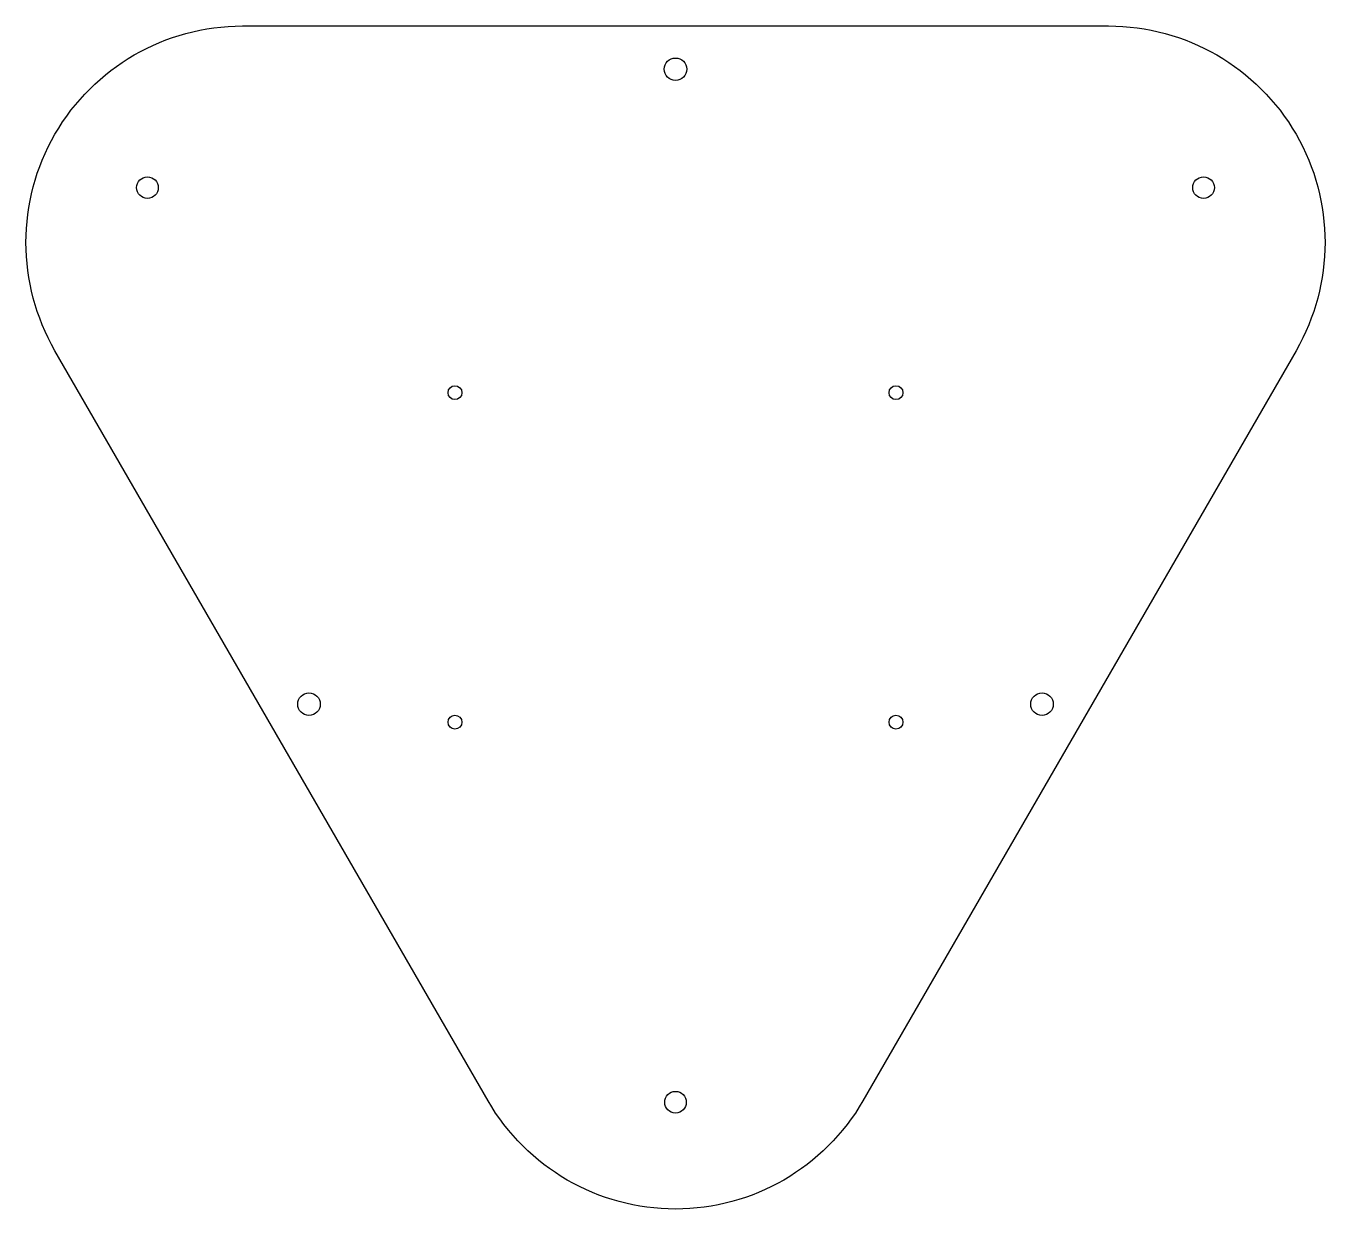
# Model space of a CAD drawing. Header units: millimetres. Extents: x -150 to 150, y -165 to 108.
import ezdxf

# ---------------------------------------------------------------- set-up
doc = ezdxf.new("R2010")
doc.units = ezdxf.units.MM
doc.layers.get('0').update_dxf_attribs({"linetype": 'CONTINUOUS'})

msp = doc.modelspace()

# ---------------------------------------------------------------- linework, layer by layer
msp.add_lwpolyline([(-143.3, 32.74, -0.57735), (-100, 107.74), (100, 107.74, -0.57735), (143.3, 32.74), (43.3, -140.47, -0.57735), (-43.3, -140.47)], format="xyb", close=True)
for centre, radius in [((0, 97.74), 2.6), ((-121.94, 70.4), 2.5), ((121.94, 70.4), 2.5), ((-50.93, 23.05), 1.6), ((50.92, 23.05), 1.6), ((-84.64, -48.87), 2.6), ((84.64, -48.87), 2.6), ((-50.93, -53.05), 1.6), ((50.92, -53.05), 1.6), ((0, -140.81), 2.5)]:
    msp.add_circle(centre, radius)

doc.saveas('drawing.dxf')
